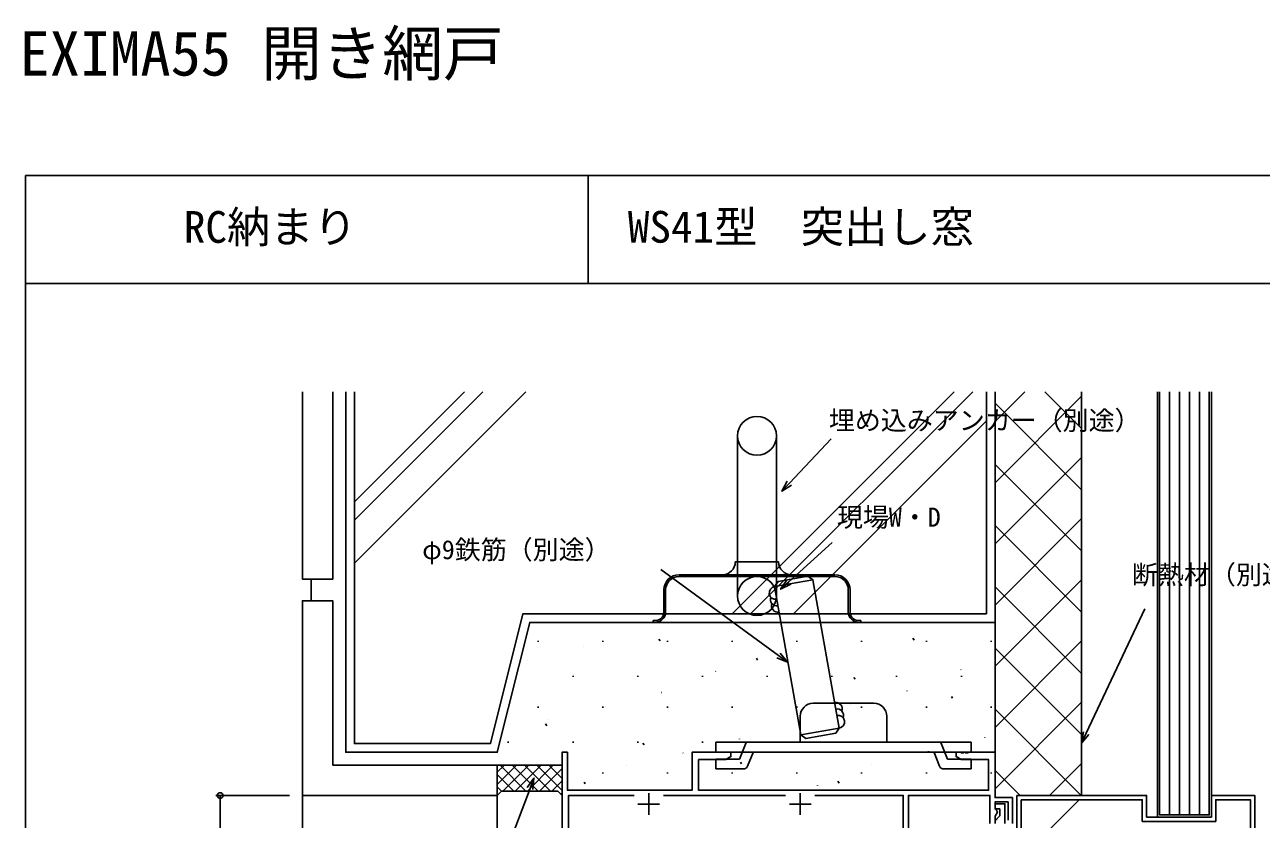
# Model space of a CAD drawing. Units: millimetres, scale not verified. Extents: x -437 to 438, y -344 to 341.
# Drawn here: x -436.9 to -151.3, y 157.4 to 341 of the extents above; entities that cross this region are included whole.
import ezdxf
from ezdxf.enums import TextEntityAlignment as Align

# ---------------------------------------------------------------- set-up
doc = ezdxf.new("R2010")
doc.units = ezdxf.units.MM
doc.header["$LTSCALE"] = 2
for name, color, linetype in [('0-1_USER1', 3, 'Continuous'), ('0-2_YKK_11', 7, 'Continuous'), ('0-3_YKK_12', 2, 'Continuous'), ('0-4_YKK_13', 4, 'Continuous'), ('0-6_YKK_D', 6, 'Continuous'), ('0-7_YKK_ZWAK', 7, 'Continuous'), ('0-8_YSS_K', 3, 'Continuous')]:
    doc.layers.add(name, color=color, linetype=linetype)
doc.styles.add('ＭＳ ゴシック', font='')
doc.styles.get('ＭＳ ゴシック').set_extended_font_data('MS Gothic')

msp = doc.modelspace()

# ---------------------------------------------------------------- linework, layer by layer
at = {"layer": '0-2_YKK_11'}
for p, q in [((-292.8, 163.411), (-292.8, 158.411)), ((-289.418, 162.911), (-261.182, 162.911)), ((-257.8, 163.411), (-257.8, 158.411)), ((-295.3, 160.911), (-290.3, 160.911)), ((-260.3, 160.911), (-255.3, 160.911))]:
    msp.add_line(p, q, dxfattribs=at)
for points in [[(-311.6, 172.911), (-312.8, 172.911), (-312.8, 142.911)], [(-208.8, 156.411), (-208.8, 162.411), (-212.8, 162.411), (-212.8, 172.911), (-218.842, 172.911), (-219.025, 172.791), (-219.575, 172.791), (-219.758, 172.911), (-219.842, 172.911), (-220.025, 172.791), (-220.575, 172.791), (-220.758, 172.911), (-221.8, 172.911), (-221.8, 171.911), (-220.588, 171.211), (-214.3, 171.211), (-214.3, 164.111), (-281.3, 164.111), (-281.3, 171.211), (-275.012, 171.211), (-273.8, 171.911), (-273.8, 172.911), (-282.8, 172.911), (-282.8, 164.111), (-311.6, 164.111), (-311.6, 172.911)], [(-254.418, 162.911), (-234, 162.911), (-234, 144.411), (-294.3, 144.411), (-294.3, 147.711), (-309.5, 147.711), (-310.5, 146.711), (-310.8, 146.411), (-311.3, 146.411), (-311.3, 162.911), (-296.182, 162.911)], [(-232.8, 131.294), (-232.8, 162.911), (-214, 162.911), (-214, 156.411)], [(-212.8, 156.411), (-212.8, 158.092), (-212.24, 159.061), (-212.5, 159.511), (-212.8, 159.811), (-212.8, 161.411), (-209.8, 161.411), (-209.8, 157.173)], [(-210.5, 156.411), (-210.5, 161.011), (-212.8, 161.011), (-212.8, 159.811), (-211.7, 159.811), (-211.7, 158.211), (-212, 157.911), (-212.5, 157.411), (-212.5, 157.211)]]:
    msp.add_lwpolyline(points, dxfattribs=at)
at = {"layer": '0-3_YKK_12'}
msp.add_lwpolyline([(-312.8, 172.611), (-312.8, 172.911), (-312.5, 172.911)], dxfattribs=at)
at = {"layer": '0-4_YKK_13'}
for p, q in [((-272.3, 246.011), (-272.3, 209.011)), ((-263.3, 246.011), (-263.3, 209.011)), ((-272.8, 216.911), (-262.8, 216.911)), ((-275.8, 213.911), (-285.8, 213.911)), ((-275.8, 213.511), (-285.8, 213.511)), ((-259.8, 213.911), (-275.8, 213.911)), ((-275.8, 213.511), (-259.8, 213.511)), ((-249.8, 213.911), (-259.8, 213.911)), ((-249.8, 213.511), (-259.8, 213.511)), ((-289.3, 210.411), (-289.3, 205.311)), ((-288.9, 210.411), (-288.9, 205.311)), ((-246.7, 205.311), (-246.7, 210.411)), ((-246.3, 205.311), (-246.3, 210.411)), ((-291.8, 203.311), (-291.8, 202.911)), ((-291.8, 203.311), (-291.3, 203.311)), ((-291.8, 202.911), (-291.3, 202.911)), ((-291.3, 202.911), (-244.3, 202.911)), ((-244.3, 203.311), (-243.8, 203.311)), ((-244.3, 202.911), (-243.8, 202.911)), ((-243.8, 202.911), (-243.8, 203.311)), ((-254.8, 184.211), (-240.8, 184.211)), ((-257.8, 175.213), (-257.8, 181.212)), ((-237.8, 175.211), (-237.8, 181.211)), ((-277.3, 175.213), (-218.3, 175.207)), ((-277.3, 172.912), (-277.3, 175.213)), ((-271.193, 172.839), (-270.264, 175.139)), ((-218.3, 172.91), (-218.3, 175.207)), ((-277.3, 172.912), (-218.3, 172.911)), ((-271.799, 171.339), (-271.193, 172.839)), ((-269.995, 169.664), (-268.713, 172.838)), ((-225.604, 169.661), (-226.887, 172.836)), ((-277.3, 171.339), (-271.799, 171.339)), ((-277.3, 169.039), (-277.3, 171.339)), ((-270.922, 169.039), (-277.3, 169.038)), ((-224.677, 169.036), (-218.301, 169.035)), ((-218.3, 171.335), (-223.8, 171.336)), ((-218.301, 169.036), (-218.3, 171.336))]:
    msp.add_line(p, q, dxfattribs=at)
msp.add_lwpolyline([(-223.8, 171.336), (-224.406, 172.836), (-225.335, 175.136)], dxfattribs=at)
msp.add_circle((-267.8, 209.011), 4.5, dxfattribs=at)
for centre, radius, start, end in [((-267.8, 246.011), 4.5, 0, 180), ((-267.8, 246.011), 4.5, 180, 0), ((-275.8, 216.911), 3, 270, 0), ((-259.8, 216.911), 3, 180, 270), ((-285.8, 210.411), 3.5, 90, 180), ((-285.8, 210.411), 3.1, 90, 180), ((-249.8, 210.411), 3.5, 0, 90), ((-249.8, 210.411), 3.1, 0, 90), ((-291.3, 205.311), 2.4, 270, 0), ((-291.3, 205.311), 2, 270, 0), ((-244.3, 205.311), 2.4, 180, 270), ((-244.3, 205.311), 2, 180, 270), ((-254.8, 181.211), 3, 89.99878, 179.99845), ((-240.8, 181.211), 3, 359.99873, 89.99878), ((-270.923, 170.039), 1, 270, 337.99665), ((-224.677, 170.036), 1, 201.99783, 270)]:
    msp.add_arc(centre, radius, start, end, dxfattribs=at)
at = {"layer": '0-6_YKK_D'}
for p, q in [((-375.8, 162.911), (-392.8, 162.911)), ((-391.8, 162.911), (-391.8, 142.911))]:
    msp.add_line(p, q, dxfattribs=at)
for points in [[(-262.05, 233.217), (-260.305, 235.077), (-250.666, 245.346)], [(-259.807, 234.609), (-262.05, 233.217), (-260.803, 235.544)], [(-262.325, 210.559), (-260.435, 212.271), (-250.419, 221.348)], [(-260.756, 193.742), (-262.816, 195.245), (-290.023, 215.096)], [(-259.976, 211.765), (-262.325, 210.559), (-260.894, 212.778)], [(-192.8, 174.984), (-191.716, 177.292), (-178.199, 206.057)], [(-262.414, 195.797), (-260.756, 193.742), (-263.219, 194.693)], [(-191.097, 177.001), (-192.8, 174.984), (-192.334, 177.583)], [(-319.315, 166.911), (-320.221, 164.528), (-335.692, 123.856)], [(-320.86, 164.771), (-319.315, 166.911), (-319.583, 164.285)]]:
    msp.add_lwpolyline(points, dxfattribs=at)
msp.add_circle((-391.8, 162.911), 0.637, dxfattribs=at)
at = {"layer": '0-7_YKK_ZWAK'}
for p, q in [((-436.8, 306.2), (-436.8, -343.8)), ((438.2, 306.2), (-436.8, 306.2)), ((-306.8, 306.2), (-306.8, 281.2)), ((438.2, 281.2), (-436.8, 281.2))]:
    msp.add_line(p, q, dxfattribs=at)
at = {"layer": '0-8_YSS_K'}
for p, q in [((-360.8, 230.745), (-335.347, 256.198)), ((-360.8, 226.502), (-331.104, 256.198)), ((-360.8, 216.603), (-321.205, 256.198)), ((-273.496, 204.911), (-222.21, 256.198)), ((-269.254, 204.911), (-217.967, 256.198)), ((-212.8, 249.326), (-205.928, 256.198)), ((-212.8, 235.184), (-192.8, 255.184)), ((-192.8, 247.689), (-201.309, 256.198)), ((-192.8, 256.198), (-192.8, 162.911)), ((-172.5, 158.411), (-172.5, 256.198)), ((-170.2, 158.411), (-170.2, 256.198)), ((-167.9, 158.411), (-167.9, 256.198)), ((-165.6, 158.411), (-165.6, 256.198)), ((-192.8, 233.547), (-212.8, 253.547)), ((-259.354, 204.911), (-214.8, 249.466)), ((-212.8, 221.041), (-192.8, 241.041)), ((-192.8, 219.405), (-212.8, 239.405)), ((-212.8, 206.899), (-192.8, 226.899)), ((-192.8, 205.262), (-212.8, 225.262)), ((-370.8, 207.911), (-370.8, 212.911)), ((-254.867, 212.762), (-248.785, 178.459)), ((-212.8, 192.757), (-192.8, 212.757)), ((-263.729, 211.191), (-257.647, 176.888)), ((-192.8, 191.12), (-212.8, 211.12)), ((-212.8, 202.911), (-212.8, 172.411)), ((-318.361, 198.633), (-318.361, 198.383)), ((-307.83, 197.442), (-307.814, 197.395)), ((-303.411, 198.633), (-303.411, 198.383)), ((-290.433, 199.046), (-290.157, 198.629)), ((-288.461, 198.633), (-288.461, 198.383)), ((-273.511, 198.633), (-273.511, 198.383)), ((-258.561, 198.633), (-258.561, 198.383)), ((-251.147, 197.825), (-251.13, 197.778)), ((-243.611, 198.633), (-243.611, 198.383)), ((-231.785, 199.226), (-231.509, 198.809)), ((-228.661, 198.633), (-228.661, 198.383)), ((-213.711, 198.633), (-213.711, 198.383)), ((-212.8, 178.615), (-192.8, 198.615)), ((-267.917, 194.624), (-267.641, 194.207)), ((-264.208, 194.595), (-264.191, 194.548)), ((-192.8, 176.978), (-212.8, 196.978)), ((-320.883, 194.187), (-320.875, 194.165)), ((-277.352, 191.601), (-277.336, 191.553)), ((-220.669, 191.984), (-220.652, 191.937)), ((-310.286, 190.558), (-310.286, 190.308)), ((-295.336, 190.558), (-295.336, 190.308)), ((-280.386, 190.558), (-280.386, 190.308)), ((-265.436, 190.558), (-265.436, 190.308)), ((-250.486, 190.558), (-250.486, 190.308)), ((-245.401, 190.202), (-245.125, 189.785)), ((-235.536, 190.558), (-235.536, 190.308)), ((-220.586, 190.558), (-220.586, 190.308)), ((-289.829, 186.721), (-289.812, 186.674)), ((-233.146, 187.104), (-233.129, 187.057)), ((-222.885, 185.78), (-222.609, 185.363)), ((-318.361, 183.433), (-318.361, 183.183)), ((-303.411, 183.433), (-303.411, 183.183)), ((-302.89, 183.491), (-302.873, 183.444)), ((-288.461, 183.433), (-288.461, 183.183)), ((-273.511, 183.433), (-273.511, 183.183)), ((-258.561, 183.433), (-258.561, 183.183)), ((-246.207, 183.874), (-246.19, 183.827)), ((-243.611, 183.433), (-243.611, 183.183)), ((-228.661, 183.433), (-228.661, 183.183)), ((-213.711, 183.433), (-213.711, 183.183)), ((-212.8, 164.473), (-192.8, 184.473)), ((-192.875, 162.911), (-212.8, 182.836)), ((-316.034, 180.496), (-316.018, 180.449)), ((-259.351, 180.88), (-259.334, 180.832)), ((-316.644, 179.455), (-316.368, 179.038)), ((-325.236, 175.358), (-325.236, 175.108)), ((-310.286, 175.358), (-310.286, 175.108)), ((-295.336, 175.358), (-295.336, 175.108)), ((-294.128, 175.033), (-293.852, 174.616)), ((-280.386, 175.358), (-280.386, 175.108)), ((-271.828, 176), (-271.811, 175.953)), ((-265.436, 175.358), (-265.436, 175.108)), ((-250.486, 175.358), (-250.486, 175.108)), ((-235.536, 175.358), (-235.536, 175.108)), ((-220.586, 175.358), (-220.586, 175.108)), ((-215.145, 176.383), (-215.128, 176.336)), ((-284.889, 172.77), (-284.872, 172.723)), ((-228.205, 173.153), (-228.189, 173.106)), ((-327.8, 169.911), (-312.8, 169.911)), ((-327.8, 168.267), (-326.156, 169.911)), ((-327.8, 165.438), (-323.327, 169.911)), ((-321.154, 163.911), (-327.154, 169.911)), ((-326.499, 163.911), (-320.499, 169.911)), ((-318.326, 163.911), (-324.326, 169.911)), ((-323.67, 163.911), (-317.67, 169.911)), ((-315.498, 163.911), (-321.498, 169.911)), ((-320.842, 163.911), (-314.842, 169.911)), ((-312.8, 164.042), (-318.669, 169.911)), ((-318.013, 163.911), (-312.8, 169.125)), ((-312.8, 166.871), (-315.841, 169.911)), ((-312.8, 169.699), (-313.012, 169.911)), ((-298.033, 169.775), (-298.016, 169.728)), ((-271.612, 170.611), (-271.336, 170.194)), ((-241.35, 170.159), (-241.333, 170.111)), ((-207.017, 162.911), (-212.8, 168.694)), ((-200.22, 162.911), (-192.8, 170.331)), ((-323.983, 163.911), (-327.8, 167.728)), ((-315.185, 163.911), (-312.8, 166.296)), ((-307.744, 166.009), (-307.468, 165.592)), ((-303.411, 168.233), (-303.411, 167.983)), ((-288.461, 168.233), (-288.461, 167.983)), ((-273.511, 168.233), (-273.511, 167.983)), ((-258.561, 168.233), (-258.561, 167.983)), ((-249.096, 166.189), (-248.82, 165.772)), ((-243.611, 168.233), (-243.611, 167.983)), ((-228.661, 168.233), (-228.661, 167.983)), ((-213.711, 168.233), (-213.711, 167.983)), ((-372.8, 162.911), (-372.8, -12.591)), ((-326.806, 163.906), (-327.8, 164.9)), ((-326.8, 163.911), (-327.8, 162.911)), ((-327.8, 162.911), (-327.8, -12.591)), ((-326.8, 163.911), (-313.802, 163.911)), ((-313.802, 163.911), (-312.802, 162.911)), ((-313.079, 163.188), (-312.8, 163.468)), ((-253.827, 165.279), (-253.81, 165.232)), ((-206.8, 148.493), (-193.382, 161.911))]:
    msp.add_line(p, q, dxfattribs=at)
for points in [[(-365.8, 256.198), (-365.8, 212.911), (-372.8, 212.911), (-372.8, 256.198)], [(-362.8, 256.198), (-362.8, 172.911), (-327.8, 172.911), (-320.3, 202.911), (-212.8, 202.911), (-212.8, 256.198)], [(-360.8, 256.198), (-360.8, 174.911), (-329.362, 174.911), (-321.862, 204.911), (-214.8, 204.911), (-214.8, 256.198)], [(-162.8, 256.198), (-162.8, 157.911), (-175.3, 157.911), (-175.3, 256.198)], [(-163.3, 256.198), (-163.3, 158.411), (-174.8, 158.411), (-174.8, 256.198)]]:
    msp.add_lwpolyline(points, dxfattribs=at)
for points in [[(-263.729, 211.191), (-254.867, 212.762), (-256.026, 213.572), (-262.919, 212.351)], [(-365.8, 169.911), (-327.8, 169.911), (-327.8, 162.911), (-372.8, 162.911), (-372.8, 207.911), (-365.8, 207.911)], [(-248.788, 178.458), (-257.65, 176.887), (-256.491, 176.077), (-249.598, 177.299)], [(-207.8, 162.911), (-207.8, 145.911), (-192.8, 145.911), (-192.8, 142.911), (-152.8, 142.911), (-152.8, 162.911), (-162.8, 162.911), (-162.8, 157.911), (-177.8, 157.911), (-177.8, 162.911)], [(-206.8, 161.911), (-206.8, 146.911), (-191.8, 146.911), (-191.8, 143.911), (-153.8, 143.911), (-153.8, 161.911), (-161.8, 161.911), (-161.8, 156.911), (-178.8, 156.911), (-178.8, 161.911)]]:
    msp.add_lwpolyline(points, close=True, dxfattribs=at)
for centre, start, end in [((-263.467, 209.715), 100.04394, 280.04392), ((-263.206, 208.238), 160.04391, 280.04392), ((-262.944, 206.761), 160.04391, 280.04392), ((-249.576, 182.888), 340.04391, 100.04392), ((-249.314, 181.411), 340.04391, 100.04392), ((-249.053, 179.934), 280.04394, 100.04392)]:
    msp.add_arc(centre, 1.5, start, end, dxfattribs=at)

# ---------------------------------------------------------------- texts
at = {"layer": '0-1_USER1', "style": 'ＭＳ ゴシック'}
for s, height, p in [('EXIMA55 開き網戸', 10.26, (-438.149, 326.177)), ('RC納まり', 7.331, (-400.209, 288.416)), ('WS41型\u3000突出し窓', 7.331, (-297.629, 288.444))]:
    msp.add_text(s, height=height, dxfattribs=at).set_placement(p, align=Align.BOTTOM_LEFT)
at = {"layer": '0-6_YKK_D', "style": 'ＭＳ ゴシック'}
for s, p in [('埋め込みアンカー（別途）', (-251.177, 246.062)), ('現場W・D', (-249.328, 223.7)), ('φ9鉄筋（別途）', (-345.148, 216.187)), ('断熱材（別途）', (-181.174, 210.415))]:
    msp.add_text(s, height=4.399, dxfattribs=at).set_placement(p, align=Align.BOTTOM_LEFT)

doc.saveas('drawing.dxf')
